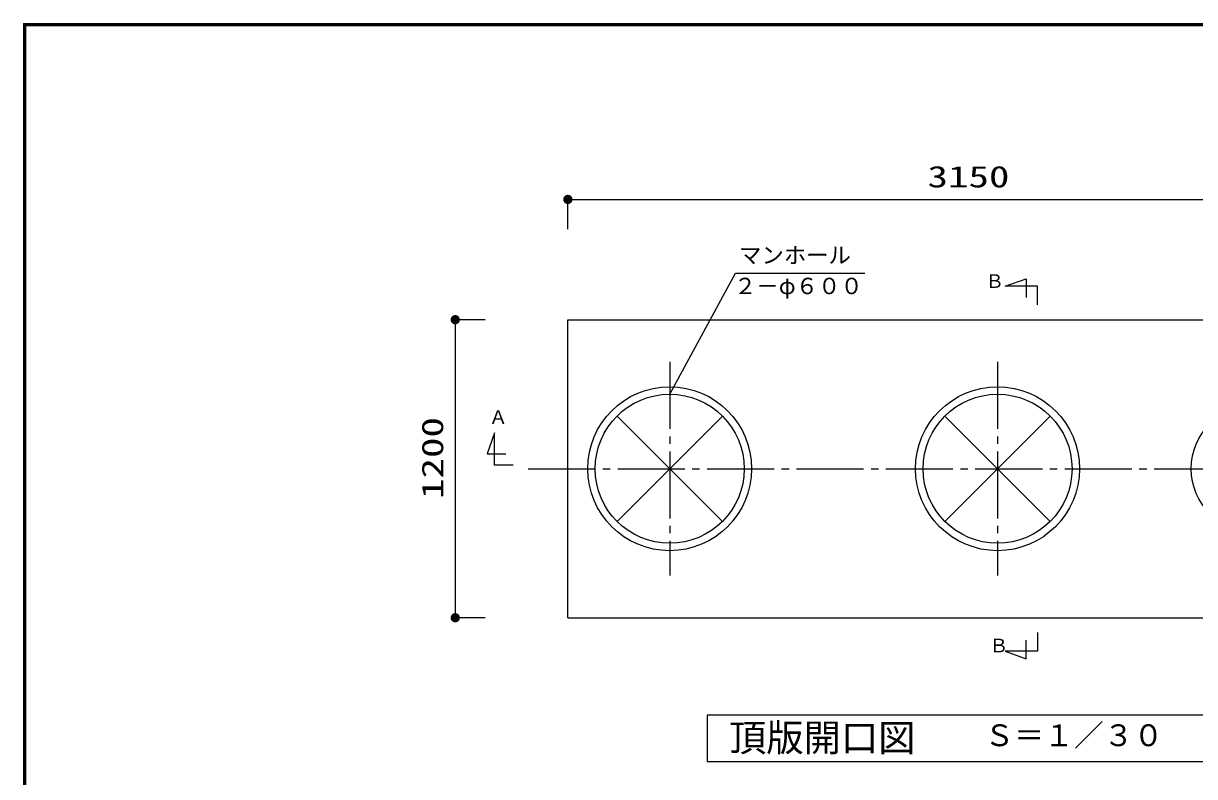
# Model space of a CAD drawing. Units: millimetres, scale not verified. Extents: x -9894 to 7424, y -6315 to 5763.
# Drawn here: x -8762 to -4047, y 2730 to 5763 of the extents above; entities that cross this region are included whole.
import ezdxf
from ezdxf.enums import TextEntityAlignment as Align

# ---------------------------------------------------------------- set-up
doc = ezdxf.new("R2010")
doc.units = ezdxf.units.MM
doc.header["$LTSCALE"] = 30
doc.linetypes.add('CHAIN2', pattern=[12, 9, -1, 1, -1])
for name, color, linetype, lineweight in [('0-2_SEISAKU', 3, 'Continuous', 25), ('0-4_W-PIPE', 2, 'Continuous', 25), ('0-6_SUNPO', 7, 'Continuous', 25), ('0-7_07', 7, 'Continuous', 25)]:
    doc.layers.add(name, color=color, linetype=linetype, lineweight=lineweight)
doc.styles.add('MS Gothic', font='')
doc.styles.add('ＭＳ ゴシック', font='')
doc.styles.get('MS Gothic').set_extended_font_data('MS Gothic')
doc.styles.get('ＭＳ ゴシック').set_extended_font_data('MS Gothic')

msp = doc.modelspace()

# ---------------------------------------------------------------- linework, layer by layer
at = {"layer": '0-2_SEISAKU', "color": 4}
msp.add_lwpolyline([(-6160.32, 4269.8), (-5895.44, 4757.82), (-5375.05, 4757.82)], dxfattribs=at)
at = {"layer": '0-2_SEISAKU'}
for points in [[(-4679.6, 4629.8), (-4679.6, 4704.8), (-4809.6, 4704.8), (-4724.6, 4734.8), (-4724.6, 4659.8)], [(-6790.32, 3984.8), (-6865.32, 3984.8), (-6865.32, 4114.8), (-6895.32, 4029.8), (-6820.32, 4029.8)], [(-4679.6, 3309.8), (-4679.6, 3234.8), (-4809.6, 3234.8), (-4724.6, 3204.8), (-4724.6, 3279.8)]]:
    msp.add_lwpolyline(points, dxfattribs=at)
msp.add_lwpolyline([(-3980.65, 2790.8), (-3980.65, 2977.11), (-6009.98, 2977.11), (-6009.98, 2790.8)], close=True, dxfattribs=at)
at = {"layer": '0-4_W-PIPE', "linetype": 'CHAIN2'}
for p, q in [((-6160.32, 4399.8), (-6160.32, 3539.8)), ((-4840.32, 4399.8), (-4840.32, 3539.8)), ((-6729.73, 3969.8), (-3333.8, 3969.8))]:
    msp.add_line(p, q, dxfattribs=at)
at = {"layer": '0-4_W-PIPE'}
for p, q in [((-6372.45, 4181.93), (-5948.19, 3757.67)), ((-6372.45, 3757.67), (-5948.19, 4181.93)), ((-5052.45, 4181.93), (-4628.19, 3757.67)), ((-5052.45, 3757.67), (-4628.19, 4181.93)), ((-6570.32, 3369.8), (-3420.32, 3369.8))]:
    msp.add_line(p, q, dxfattribs=at)
msp.add_lwpolyline([(-6570.32, 3369.8), (-6570.32, 4569.8), (-3420.32, 4569.8)], dxfattribs=at)
for centre, radius in [((-6160.32, 3969.8), 330), ((-4840.32, 3969.8), 330), ((-6160.32, 3969.8), 300), ((-4840.32, 3969.8), 300), ((-3805.32, 3969.8), 255)]:
    msp.add_circle(centre, radius, dxfattribs=at)
at = {"layer": '0-6_SUNPO', "color": 4}
for p, q in [((-6570.32, 4934.12), (-6570.32, 5054.12)), ((-6570.32, 5054.12), (-3420.32, 5054.12)), ((-6903.82, 4569.8), (-7023.82, 4569.8)), ((-7023.82, 4569.8), (-7023.82, 3369.8)), ((-6903.82, 3369.8), (-7023.82, 3369.8))]:
    msp.add_line(p, q, dxfattribs=at)
at = {"layer": '0-6_SUNPO'}
for points in [[(-6588.71, 5057.78), (-6570.32, 5054.12), (-6589.07, 5054.12)], [(-6589.07, 5054.12), (-6570.32, 5054.12), (-6588.71, 5050.46)], [(-6587.64, 5061.29), (-6570.32, 5054.12), (-6588.71, 5057.78)], [(-6588.71, 5050.46), (-6570.32, 5054.12), (-6587.64, 5046.94)], [(-6585.91, 5064.53), (-6570.32, 5054.12), (-6587.64, 5061.29)], [(-6587.64, 5046.94), (-6570.32, 5054.12), (-6585.91, 5043.7)], [(-6583.58, 5067.38), (-6570.32, 5054.12), (-6585.91, 5064.53)], [(-6585.91, 5043.7), (-6570.32, 5054.12), (-6583.58, 5040.86)], [(-6580.73, 5069.71), (-6570.32, 5054.12), (-6583.58, 5067.38)], [(-6583.58, 5040.86), (-6570.32, 5054.12), (-6580.73, 5038.53)], [(-6577.49, 5071.44), (-6570.32, 5054.12), (-6580.73, 5069.71)], [(-6580.73, 5038.53), (-6570.32, 5054.12), (-6577.49, 5036.79)], [(-6573.98, 5072.51), (-6570.32, 5054.12), (-6577.49, 5071.44)], [(-6577.49, 5036.79), (-6570.32, 5054.12), (-6573.98, 5035.73)], [(-6570.32, 5072.87), (-6570.32, 5054.12), (-6573.98, 5072.51)], [(-6573.98, 5035.73), (-6570.32, 5054.12), (-6570.32, 5035.37)], [(-6566.66, 5072.51), (-6570.32, 5054.12), (-6570.32, 5072.87)], [(-6563.14, 5071.44), (-6570.32, 5054.12), (-6566.66, 5072.51)], [(-6559.9, 5069.71), (-6570.32, 5054.12), (-6563.14, 5071.44)], [(-6557.06, 5067.38), (-6570.32, 5054.12), (-6559.9, 5069.71)], [(-6554.73, 5064.53), (-6570.32, 5054.12), (-6557.06, 5067.38)], [(-6552.99, 5061.29), (-6570.32, 5054.12), (-6554.73, 5064.53)], [(-6551.93, 5057.78), (-6570.32, 5054.12), (-6552.99, 5061.29)], [(-6551.57, 5054.12), (-6570.32, 5054.12), (-6551.93, 5057.78)], [(-6570.32, 5035.37), (-6570.32, 5054.12), (-6566.66, 5035.73)], [(-6566.66, 5035.73), (-6570.32, 5054.12), (-6563.14, 5036.79)], [(-6563.14, 5036.79), (-6570.32, 5054.12), (-6559.9, 5038.53)], [(-6559.9, 5038.53), (-6570.32, 5054.12), (-6557.06, 5040.86)], [(-6557.06, 5040.86), (-6570.32, 5054.12), (-6554.73, 5043.7)], [(-6554.73, 5043.7), (-6570.32, 5054.12), (-6552.99, 5046.94)], [(-6552.99, 5046.94), (-6570.32, 5054.12), (-6551.93, 5050.46)], [(-6551.93, 5050.46), (-6570.32, 5054.12), (-6551.57, 5054.12)], [(-7041.14, 4576.98), (-7023.82, 4569.8), (-7042.21, 4573.46)], [(-7039.41, 4580.22), (-7023.82, 4569.8), (-7041.14, 4576.98)], [(-7037.08, 4583.06), (-7023.82, 4569.8), (-7039.41, 4580.22)], [(-7034.24, 4585.39), (-7023.82, 4569.8), (-7037.08, 4583.06)], [(-7030.99, 4587.12), (-7023.82, 4569.8), (-7034.24, 4585.39)], [(-7027.48, 4588.19), (-7023.82, 4569.8), (-7030.99, 4587.12)], [(-7023.82, 4588.55), (-7023.82, 4569.8), (-7027.48, 4588.19)], [(-7020.16, 4588.19), (-7023.82, 4569.8), (-7023.82, 4588.55)], [(-7016.64, 4587.12), (-7023.82, 4569.8), (-7020.16, 4588.19)], [(-7013.4, 4585.39), (-7023.82, 4569.8), (-7016.64, 4587.12)], [(-7010.56, 4583.06), (-7023.82, 4569.8), (-7013.4, 4585.39)], [(-7008.23, 4580.22), (-7023.82, 4569.8), (-7010.56, 4583.06)], [(-7006.5, 4576.98), (-7023.82, 4569.8), (-7008.23, 4580.22)], [(-7005.43, 4573.46), (-7023.82, 4569.8), (-7006.5, 4576.98)], [(-7042.21, 4573.46), (-7023.82, 4569.8), (-7042.57, 4569.8)], [(-7042.57, 4569.8), (-7023.82, 4569.8), (-7042.21, 4566.14)], [(-7042.21, 4566.14), (-7023.82, 4569.8), (-7041.14, 4562.63)], [(-7041.14, 4562.63), (-7023.82, 4569.8), (-7039.41, 4559.38)], [(-7039.41, 4559.38), (-7023.82, 4569.8), (-7037.08, 4556.54)], [(-7037.08, 4556.54), (-7023.82, 4569.8), (-7034.24, 4554.21)], [(-7034.24, 4554.21), (-7023.82, 4569.8), (-7030.99, 4552.48)], [(-7030.99, 4552.48), (-7023.82, 4569.8), (-7027.48, 4551.41)], [(-7027.48, 4551.41), (-7023.82, 4569.8), (-7023.82, 4551.05)], [(-7005.07, 4569.8), (-7023.82, 4569.8), (-7005.43, 4573.46)], [(-7023.82, 4551.05), (-7023.82, 4569.8), (-7020.16, 4551.41)], [(-7020.16, 4551.41), (-7023.82, 4569.8), (-7016.64, 4552.48)], [(-7016.64, 4552.48), (-7023.82, 4569.8), (-7013.4, 4554.21)], [(-7013.4, 4554.21), (-7023.82, 4569.8), (-7010.56, 4556.54)], [(-7010.56, 4556.54), (-7023.82, 4569.8), (-7008.23, 4559.38)], [(-7008.23, 4559.38), (-7023.82, 4569.8), (-7006.5, 4562.63)], [(-7006.5, 4562.63), (-7023.82, 4569.8), (-7005.43, 4566.14)], [(-7005.43, 4566.14), (-7023.82, 4569.8), (-7005.07, 4569.8)], [(-7042.21, 3373.46), (-7023.82, 3369.8), (-7042.57, 3369.8)], [(-7042.57, 3369.8), (-7023.82, 3369.8), (-7042.21, 3366.14)], [(-7041.14, 3376.98), (-7023.82, 3369.8), (-7042.21, 3373.46)], [(-7042.21, 3366.14), (-7023.82, 3369.8), (-7041.14, 3362.63)], [(-7039.41, 3380.22), (-7023.82, 3369.8), (-7041.14, 3376.98)], [(-7041.14, 3362.63), (-7023.82, 3369.8), (-7039.41, 3359.38)], [(-7037.08, 3383.06), (-7023.82, 3369.8), (-7039.41, 3380.22)], [(-7039.41, 3359.38), (-7023.82, 3369.8), (-7037.08, 3356.54)], [(-7034.24, 3385.39), (-7023.82, 3369.8), (-7037.08, 3383.06)], [(-7037.08, 3356.54), (-7023.82, 3369.8), (-7034.24, 3354.21)], [(-7030.99, 3387.12), (-7023.82, 3369.8), (-7034.24, 3385.39)], [(-7034.24, 3354.21), (-7023.82, 3369.8), (-7030.99, 3352.48)], [(-7027.48, 3388.19), (-7023.82, 3369.8), (-7030.99, 3387.12)], [(-7030.99, 3352.48), (-7023.82, 3369.8), (-7027.48, 3351.41)], [(-7023.82, 3388.55), (-7023.82, 3369.8), (-7027.48, 3388.19)], [(-7027.48, 3351.41), (-7023.82, 3369.8), (-7023.82, 3351.05)], [(-7020.16, 3388.19), (-7023.82, 3369.8), (-7023.82, 3388.55)], [(-7016.64, 3387.12), (-7023.82, 3369.8), (-7020.16, 3388.19)], [(-7013.4, 3385.39), (-7023.82, 3369.8), (-7016.64, 3387.12)], [(-7010.56, 3383.06), (-7023.82, 3369.8), (-7013.4, 3385.39)], [(-7008.23, 3380.22), (-7023.82, 3369.8), (-7010.56, 3383.06)], [(-7006.5, 3376.98), (-7023.82, 3369.8), (-7008.23, 3380.22)], [(-7005.43, 3373.46), (-7023.82, 3369.8), (-7006.5, 3376.98)], [(-7005.07, 3369.8), (-7023.82, 3369.8), (-7005.43, 3373.46)], [(-7023.82, 3351.05), (-7023.82, 3369.8), (-7020.16, 3351.41)], [(-7020.16, 3351.41), (-7023.82, 3369.8), (-7016.64, 3352.48)], [(-7016.64, 3352.48), (-7023.82, 3369.8), (-7013.4, 3354.21)], [(-7013.4, 3354.21), (-7023.82, 3369.8), (-7010.56, 3356.54)], [(-7010.56, 3356.54), (-7023.82, 3369.8), (-7008.23, 3359.38)], [(-7008.23, 3359.38), (-7023.82, 3369.8), (-7006.5, 3362.63)], [(-7006.5, 3362.63), (-7023.82, 3369.8), (-7005.43, 3366.14)], [(-7005.43, 3366.14), (-7023.82, 3369.8), (-7005.07, 3369.8)]]:
    msp.add_solid(points, dxfattribs=at)
at = {"layer": '0-7_07'}
for p, q in [((-8762.49, 5762.85), (7424.31, 5762.85)), ((-8762.49, 5762.85), (-8762.49, -5821.96)), ((-8761.89, 5762.25), (7423.71, 5762.25)), ((-8761.89, 5762.25), (-8761.89, -5821.36)), ((-8761.29, 5761.65), (7423.11, 5761.65)), ((-8761.29, 5761.65), (-8761.29, -5820.76)), ((-8760.69, 5761.05), (7422.51, 5761.05)), ((-8760.69, 5761.05), (-8760.69, -5820.16)), ((-8760.09, 5760.45), (7421.91, 5760.45)), ((-8760.09, 5760.45), (-8760.09, -5819.56)), ((-8759.49, 5759.85), (7421.31, 5759.85)), ((-8759.49, 5759.85), (-8759.49, -5818.96)), ((-8758.89, 5759.25), (7420.71, 5759.25)), ((-8758.89, 5759.25), (-8758.89, -5818.36)), ((-8758.29, 5758.65), (7420.11, 5758.65)), ((-8758.29, 5758.65), (-8758.29, -5817.76)), ((-8757.69, 5758.05), (7419.51, 5758.05)), ((-8757.69, 5758.05), (-8757.69, -5817.16)), ((-8757.09, 5757.45), (7418.91, 5757.45)), ((-8757.09, 5757.45), (-8757.09, -5816.56)), ((-8756.49, 5756.85), (7418.31, 5756.85)), ((-8756.49, 5756.85), (-8756.49, -5815.96)), ((-8755.89, 5756.25), (7417.71, 5756.25)), ((-8755.89, 5756.25), (-8755.89, -5815.36)), ((-8755.29, 5755.65), (7417.11, 5755.65)), ((-8755.29, 5755.65), (-8755.29, -5814.76)), ((-8754.69, 5755.05), (7416.51, 5755.05)), ((-8754.69, 5755.05), (-8754.69, -5814.16)), ((-8754.09, 5754.45), (7415.91, 5754.45)), ((-8754.09, 5754.45), (-8754.09, -5813.56))]:
    msp.add_line(p, q, dxfattribs=at)

# ---------------------------------------------------------------- texts
at = {"layer": '0-2_SEISAKU', "color": 4, "style": 'MS Gothic'}
for s, height, p in [('マンホール', 65.98, (-5880.79, 4776.88)), ('２－φ６００', 65.98, (-5901.11, 4652.91)), ('Ｂ', 54.99, (-4889.15, 4681.34)), ('Ａ', 54.99, (-6888.07, 4133.47)), ('Ｂ', 54.99, (-4872.28, 3213.9)), ('頂版開口図', 110, (-5921.19, 2798.64)), ('Ｓ＝１／３０', 87.98, (-4892.9, 2826.17))]:
    msp.add_text(s, height=height, dxfattribs=at).set_placement(p, align=Align.BOTTOM_LEFT)
at = {"layer": '0-6_SUNPO', "color": 3, "style": 'ＭＳ ゴシック', "width": 1.4}
msp.add_text('3150', height=86.59, dxfattribs=at).set_placement((-5122.17, 5076.62), align=Align.BOTTOM_LEFT)
msp.add_text('1200', height=86.59, rotation=90, dxfattribs=at).set_placement((-7046.32, 3848.09), align=Align.BOTTOM_LEFT)

doc.saveas('drawing.dxf')
